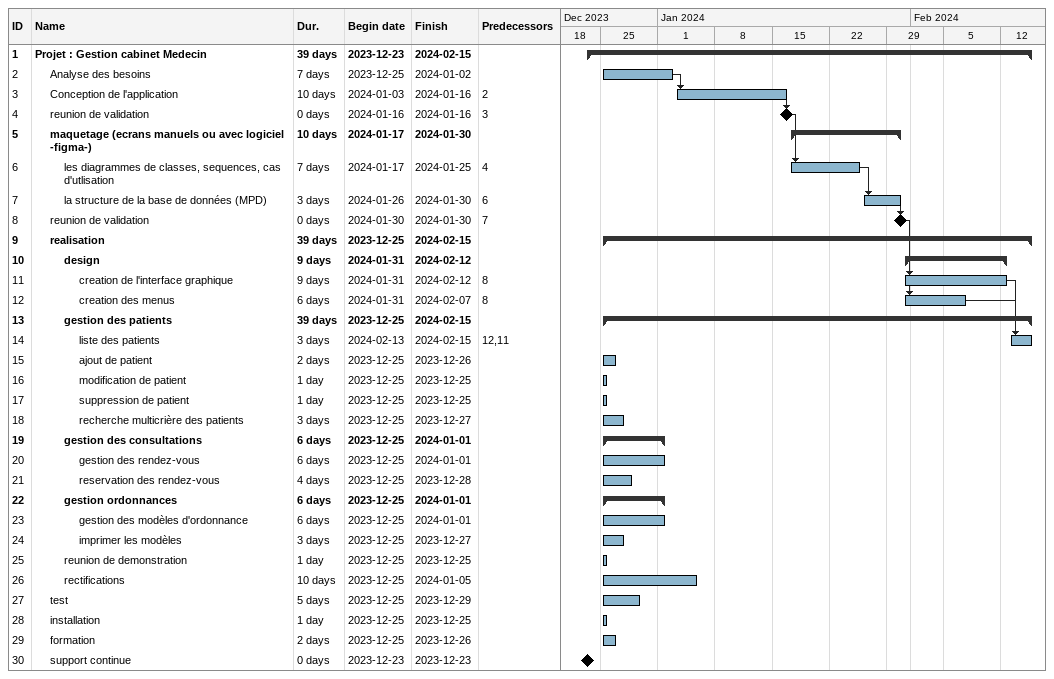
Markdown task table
| ID | Level | Task | Duration | Start | Finish | Predecessors |
|---|---|---|---|---|---|---|
| 1 | 1 | **Projet : Gestion cabinet Medecin** | 39d | 2023-12-23 | 2024-02-15 |  |
| 2 | 2 | Analyse des besoins | 7d | 2023-12-25 | 2024-01-02 |  |
| 3 | 2 | Conception de l'application | 10d | 2024-01-03 | 2024-01-16 | 2 |
| 4 | 2 | reunion de validation | 0d | 2024-01-16 | 2024-01-16 | 3 |
| 5 | 2 | **maquetage (ecrans manuels ou avec logiciel -figma-)** | 10d | 2024-01-17 | 2024-01-30 |  |
| 6 | 3 | les diagrammes de classes, sequences, cas d'utlisation | 7d | 2024-01-17 | 2024-01-25 | 4 |
| 7 | 3 | la structure de la base de données (MPD) | 3d | 2024-01-26 | 2024-01-30 | 6 |
| 8 | 2 | reunion de validation | 0d | 2024-01-30 | 2024-01-30 | 7 |
| 9 | 2 | **realisation** | 39d | 2023-12-25 | 2024-02-15 |  |
| 10 | 3 | **design** | 9d | 2024-01-31 | 2024-02-12 |  |
| 11 | 4 | creation de l'interface graphique | 9d | 2024-01-31 | 2024-02-12 | 8 |
| 12 | 4 | creation des menus | 6d | 2024-01-31 | 2024-02-07 | 8 |
| 13 | 3 | **gestion des patients** | 39d | 2023-12-25 | 2024-02-15 |  |
| 14 | 4 | liste des patients | 3d | 2024-02-13 | 2024-02-15 | 12, 11 |
| 15 | 4 | ajout de patient | 2d | 2023-12-25 | 2023-12-26 |  |
| 16 | 4 | modification de patient | 1d | 2023-12-25 | 2023-12-25 |  |
| 17 | 4 | suppression de patient | 1d | 2023-12-25 | 2023-12-25 |  |
| 18 | 4 | recherche multicrière des patients | 3d | 2023-12-25 | 2023-12-27 |  |
| 19 | 3 | **gestion des consultations** | 6d | 2023-12-25 | 2024-01-01 |  |
| 20 | 4 | gestion des rendez-vous | 6d | 2023-12-25 | 2024-01-01 |  |
| 21 | 4 | reservation des rendez-vous | 4d | 2023-12-25 | 2023-12-28 |  |
| 22 | 3 | **gestion ordonnances** | 6d | 2023-12-25 | 2024-01-01 |  |
| 23 | 4 | gestion des modèles d'ordonnance | 6d | 2023-12-25 | 2024-01-01 |  |
| 24 | 4 | imprimer les modèles | 3d | 2023-12-25 | 2023-12-27 |  |
| 25 | 3 | reunion de demonstration | 1d | 2023-12-25 | 2023-12-25 |  |
| 26 | 3 | rectifications | 10d | 2023-12-25 | 2024-01-05 |  |
| 27 | 2 | test | 5d | 2023-12-25 | 2023-12-29 |  |
| 28 | 2 | installation | 1d | 2023-12-25 | 2023-12-25 |  |
| 29 | 2 | formation | 2d | 2023-12-25 | 2023-12-26 |  |
| 30 | 2 | support continue | 0d | 2023-12-23 | 2023-12-23 |  |
